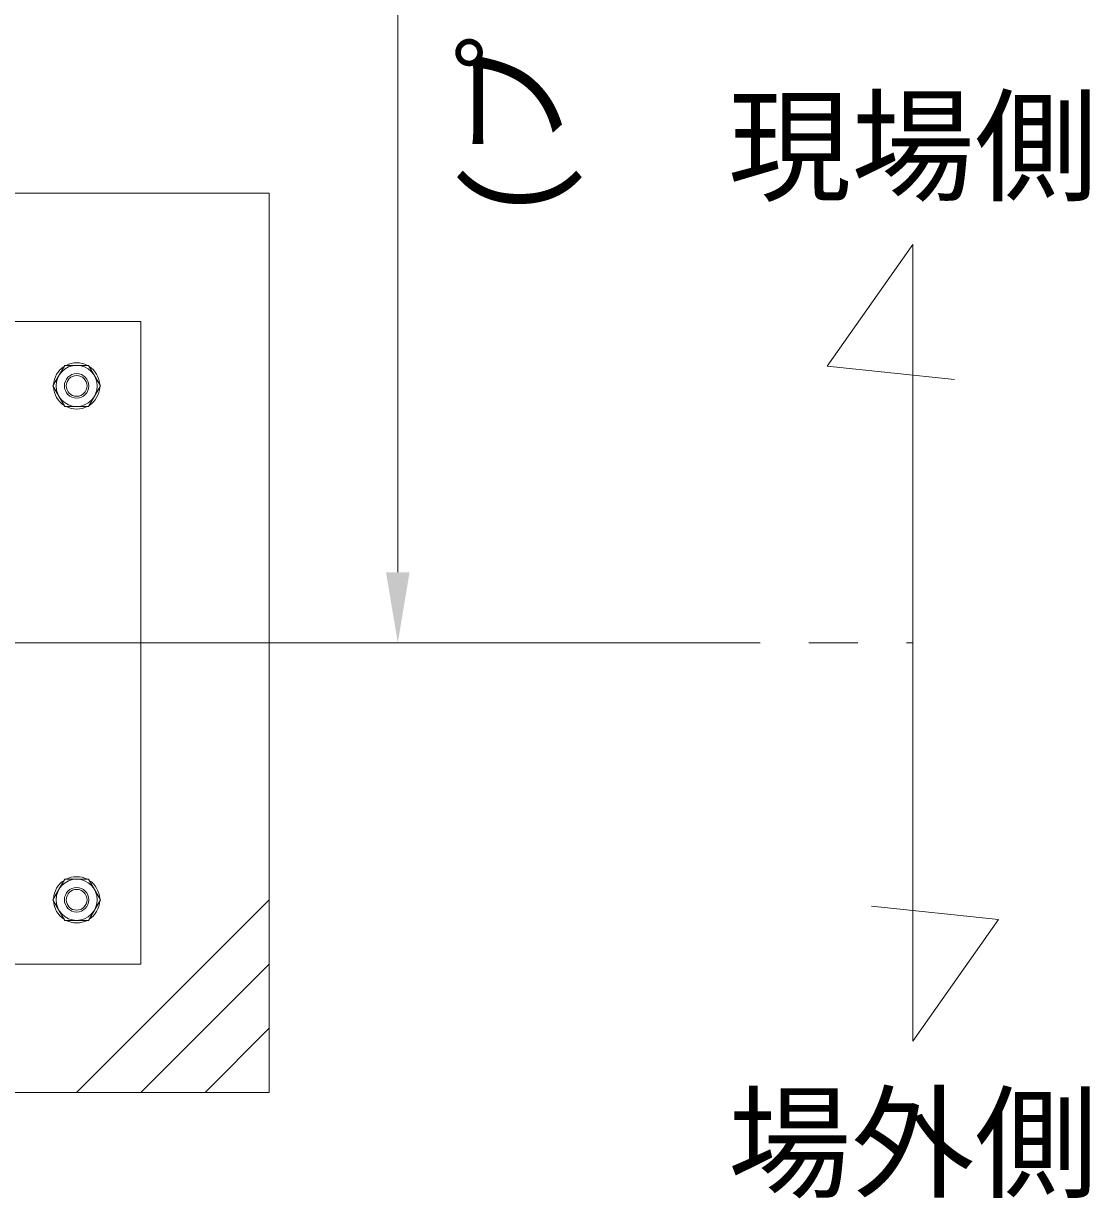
# Model space of a CAD drawing. Units: millimetres, scale not verified. Extents: x -27980 to -7855, y -14438 to 14438.
# Drawn here: x -17922 to -17092, y -3995 to -3080 of the extents above; entities that cross this region are included whole.
import ezdxf
from ezdxf.enums import TextEntityAlignment as Align

# ---------------------------------------------------------------- set-up
doc = ezdxf.new("R2010")
doc.units = ezdxf.units.MM
doc.header["$LTSCALE"] = 38
doc.linetypes.add('CHAIN2', pattern=[12, 9, -1, 1, -1])
for name, color, linetype, lineweight in [('0-6_ﾎﾞﾙﾄ類', 2, 'Continuous', 18), ('0-9_基礎工事用PCA小', 7, 'Continuous', 18), ('0-B_寸法', 3, 'Continuous', 18), ('1-2_通芯', 1, 'CHAIN2', 18), ('1-7_文字', 7, 'Continuous', 18)]:
    doc.layers.add(name, color=color, linetype=linetype, lineweight=lineweight)
doc.styles.add('ＭＳ ゴシック', font='')
doc.styles.get('ＭＳ ゴシック').set_extended_font_data('MS Gothic')

msp = doc.modelspace()

# ---------------------------------------------------------------- linework, layer by layer
at = {"layer": '0-6_ﾎﾞﾙﾄ類'}
for points in [[(-17889.45, -3346.5), (-17898.67, -3362.5), (-17889.45, -3378.5), (-17870.95, -3378.5), (-17861.72, -3362.5), (-17870.95, -3346.5)], [(-17889.45, -3778.5), (-17898.67, -3762.5), (-17889.45, -3746.5), (-17870.95, -3746.5), (-17861.72, -3762.5), (-17870.95, -3778.5)]]:
    msp.add_lwpolyline(points, close=True, dxfattribs=at)
for centre, radius in [((-17880.2, -3362.5), 16), ((-17880.2, -3362.5), 9.53), ((-17880.2, -3362.5), 8.07), ((-17880.2, -3762.5), 16), ((-17880.2, -3762.5), 9.53), ((-17880.2, -3762.5), 8.07)]:
    msp.add_circle(centre, radius, dxfattribs=at)
for centre, start, end in [((-17880.2, -3362.5), 62.734, 117.266), ((-17880.2, -3362.5), 122.734, 177.266), ((-17880.2, -3362.5), 2.734, 57.266), ((-17880.2, -3362.5), 182.734, 237.266), ((-17880.2, -3362.5), 302.734, 357.266), ((-17880.2, -3362.5), 242.734, 297.266), ((-17880.2, -3762.5), 122.734, 177.266), ((-17880.2, -3762.5), 62.734, 117.266), ((-17880.2, -3762.5), 2.734, 57.266), ((-17880.2, -3762.5), 182.734, 237.266), ((-17880.2, -3762.5), 302.734, 357.266), ((-17880.2, -3762.5), 242.734, 297.266)]:
    msp.add_arc(centre, 18, start, end, dxfattribs=at)
at = {"layer": '0-9_基礎工事用PCA小'}
for p, q in [((-17730.2, -3762.5), (-17880.2, -3912.5)), ((-17730.2, -3812.5), (-17830.2, -3912.5)), ((-17730.2, -3862.5), (-17780.2, -3912.5))]:
    msp.add_line(p, q, dxfattribs=at)
for points in [[(-18166.55, -3912.5), (-17730.2, -3912.5), (-17730.2, -3212.5), (-17966.57, -3212.5)], [(-17966.57, -3312.5), (-17830.2, -3312.5), (-17830.2, -3812.5), (-18167.62, -3812.5)]]:
    msp.add_lwpolyline(points, dxfattribs=at)
at = {"layer": '0-B_寸法'}
for p, q in [((-17630.2, -1617.5), (-17630.2, -3507.5)), ((-17912.93, -3562.5), (-17629.2, -3562.5))]:
    msp.add_line(p, q, dxfattribs=at)
at = {"layer": '0-B_寸法', "color": 91}
msp.add_solid([(-17639.38, -3507.5), (-17630.2, -3562.5), (-17621.02, -3507.5)], dxfattribs=at)
at = {"layer": '1-2_通芯'}
msp.add_line((-24530.2, -3562.5), (-17229.2, -3562.5), dxfattribs=at)
at = {"layer": '1-7_文字'}
for points in [[(-17229.2, -3252.55), (-17295.95, -3347.15), (-17196.95, -3357.58)], [(-17229.2, -3252.55), (-17229.2, -3872.45), (-17162.45, -3777.85), (-17261.45, -3767.42)]]:
    msp.add_lwpolyline(points, dxfattribs=at)

# ---------------------------------------------------------------- texts
at = {"layer": '0-B_寸法', "style": 'ＭＳ ゴシック'}
msp.add_text('(プレコン～打込単管芯々寸法)', height=70.38, rotation=90, dxfattribs=at).set_placement((-17484.6, -3234.5), align=Align.BOTTOM_LEFT)
at = {"layer": '1-7_文字', "style": 'ＭＳ ゴシック'}
for s, p in [('現場側', (-17373.2, -3232.15)), ('場外側', (-17373.2, -4008.05))]:
    msp.add_text(s, height=70.38, dxfattribs=at).set_placement(p, align=Align.BOTTOM_LEFT)

doc.saveas('drawing.dxf')
